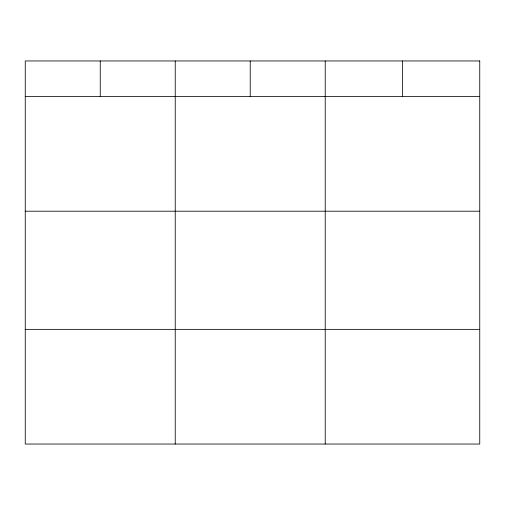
<?xml version="1.0" encoding="UTF-8"?>
<svg xmlns="http://www.w3.org/2000/svg" width="505" height="505" viewBox="0 0 505 505"><rect width="100%" height="100%" fill="white"/><g stroke="black" fill="none" stroke-linecap="round" stroke-linejoin="round"><path stroke-width="0.76" d="M25.25 96.524L479.75 96.524M25.25 211.204L479.75 211.204M25.25 329.361L479.75 329.361M402.485 60.96L402.485 96.524M325.22 60.96L325.22 444.04M250.227 60.96L250.227 96.524M175.235 60.96L175.235 444.04M100.243 60.96L100.243 96.524M479.75 60.96L25.25 60.96L25.25 444.04L479.75 444.04L479.75 60.96"/></g></svg>
